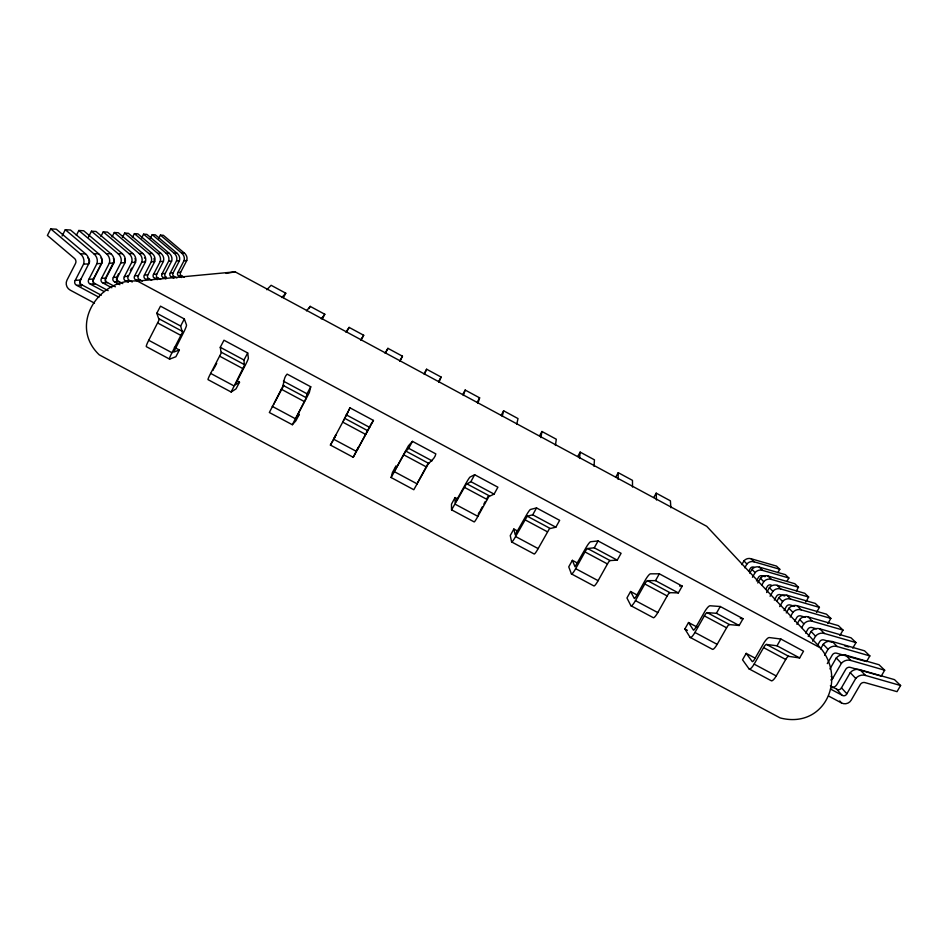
<?xml version="1.0" encoding="UTF-8"?>
<svg xmlns="http://www.w3.org/2000/svg" width="948" height="948" viewBox="0 0 948 948"><rect width="100%" height="100%" fill="white"/><g stroke="black" fill="none" stroke-linecap="round" stroke-linejoin="round"><path stroke-width="1.42" d="M618.084 479.273L618.238 472.673L632.482 480.363L632.506 487.047M391.121 477.531L405.365 451.841L408.707 448.321L412.475 441.365L435.831 453.891C434.741 459.733 428.899 461.498 426.79 466.523L413.814 489.737L391.121 477.531L392.413 472.542L395.991 465.954L394.866 470.421L408.422 445.797L412.475 441.365M292.339 424.716L305.931 398.551L306.998 393.787L310.731 386.772L287.126 374.116C282.777 378.453 284.649 384.556 281.331 389.225L269.351 412.51L292.339 424.716L295.823 420.888L299.367 414.24L296.214 417.641L309.309 392.638L310.731 386.772M594.017 466.286L594.443 459.839L580.152 452.113L577.782 456.403M239.524 382.21L235.104 384.947L245.579 364.648A9.895 0.735 -61.7 0 0 248.364 358.119L247.701 352.952L223.977 340.225L220.268 347.288L221.157 353.118L210.646 373.405A7.785 0.687 -61.6 0 0 208.122 379.698L231.146 392.01L236.005 388.893L239.524 382.21L237.024 380.871M579.56 458.476L580.152 452.113M247.701 352.952L243.98 360.003L244.335 365.537L231.146 392.01M555.409 445.453L556.298 439.232L541.948 431.494L539.59 435.796M540.905 437.621L541.948 431.494M516.731 424.313L518.011 418.578L503.637 410.804L501.279 415.117M502.179 416.468L503.637 410.804M477.899 403.362L479.617 397.84L465.184 390.055L462.837 394.38M463.299 395.482L465.184 390.055M344.325 419.146L330.39 445.133L334.845 437.49M343.449 420.651L349.966 407.83L373.441 420.426L353.201 457.327L358.32 447.207M438.936 382.34L441.093 377.043L426.624 369.234L424.277 373.571M348.828 410.401L349.966 407.83M424.289 374.436L426.624 369.234M348.248 411.693L347.75 412.688M358.297 447.432L357.029 450.158L358.19 448.049M273.747 404.405L274.363 403.184M98.936 297.234L76.847 285.395A3.306 3.223 48.4 0 1 75.224 280.395L83.59 264.101L88.709 263.923A9.326 9.089 50 0 0 85.593 253.863L56.323 229.203L50.742 228.883L47.4 235.436L74.086 258.093A4.266 4.159 49.8 0 1 75.342 263.828L66.988 280.122A7.477 7.276 48.2 0 0 70.223 290.135L94.456 303.111M62.082 236.016L65.305 229.712L70.496 230.008L98.687 253.78A8.994 8.769 50.3 0 1 101.685 263.485L93.71 278.973A3.14 3.057 48.8 0 0 95.25 283.736L108.155 290.645M76.361 235.353L78.85 230.483L83.685 230.767L110.88 253.709A8.674 8.461 50.5 0 1 113.748 263.07L106.058 278.025A3.034 2.951 49.1 0 0 107.527 282.623L115.36 286.817M88.46 237.083L91.47 231.205L95.985 231.466L122.245 253.637A8.378 8.177 50.8 0 1 125.018 262.691L117.564 277.136A2.927 2.856 49.4 0 0 118.986 281.58L122.766 283.606M100.938 236.419L103.261 231.881L107.491 232.118L132.874 253.566A8.105 7.916 51.1 0 1 135.552 262.323L128.335 276.306A2.832 2.761 49.7 0 0 129.698 280.608L132.258 281.983M101.27 295.219L82.049 284.933A3.259 3.176 48.5 0 1 80.462 279.992L88.982 263.378A4.112 4.005 50.1 0 0 88.555 258.555M104.173 291.546L90.415 284.175A3.188 3.105 48.7 0 1 88.851 279.34L96.921 263.651A9.113 8.888 50.2 0 0 93.888 253.803L65.305 229.712M112.042 236.905L114.305 232.509L118.263 232.734L142.84 253.507A7.845 7.667 51.4 0 1 145.423 261.992L138.42 275.536A2.737 2.678 50 0 0 139.747 279.696L142.354 281.094M122.47 237.356L124.662 233.089L128.383 233.303L152.19 253.448A7.608 7.442 51.6 0 1 154.69 261.672L147.9 274.802A2.654 2.595 50.2 0 0 149.18 278.842L151.704 280.205M111.852 287.765L103.024 283.025A3.069 2.998 49 0 1 101.531 278.368L109.328 263.224A8.793 8.568 50.4 0 0 106.413 253.732L78.85 230.483M132.4 237.521L134.403 233.646L137.898 233.848L160.994 253.389A7.383 7.228 51.9 0 1 163.423 261.375L156.811 274.114A2.583 2.524 50.5 0 0 158.055 278.037L160.65 279.423M119.886 284.696L114.779 281.959A2.963 2.891 49.3 0 1 113.345 277.456L120.882 262.821A8.485 8.283 50.7 0 0 118.073 253.661L91.47 231.205M117.22 276.378L118.547 273.806M213.027 370.372L213.513 369.436M141.631 237.936L143.575 234.168L146.881 234.357L169.289 253.341A7.169 7.015 52.2 0 1 171.635 261.091L165.213 273.474A2.5 2.453 50.8 0 0 166.421 277.278L163.34 277.563A2.536 2.477 50.7 0 1 162.12 273.711L168.614 261.198A7.24 7.098 52.1 0 0 166.232 253.353L143.575 234.168M128.359 282.35L125.764 280.964A2.868 2.797 49.6 0 1 124.378 276.615L131.689 262.454A8.212 8.011 51 0 0 128.975 253.59L103.261 231.881M130.362 270.607L131.642 268.118M150.329 238.315L152.225 234.666L155.342 234.843L177.122 253.294A6.968 6.826 52.5 0 1 179.397 260.83L173.152 272.858A2.429 2.382 51.1 0 0 174.325 276.567L176.909 277.954M138.562 281.378L136.05 280.027A2.773 2.714 49.8 0 1 134.711 275.821L141.797 262.11A7.94 7.762 51.3 0 0 139.178 253.531L114.305 232.509M158.565 238.683L160.402 235.128L163.352 235.294L184.528 253.246A6.778 6.636 52.7 0 1 186.744 260.582L180.653 272.277A2.37 2.323 51.3 0 0 181.791 275.88L184.303 277.243M149.18 278.842L145.708 279.15A2.69 2.631 50.1 0 1 144.416 275.074L151.289 261.79A7.703 7.525 51.5 0 0 148.753 253.472L124.662 233.089M157.273 279.672L154.785 278.333A2.607 2.548 50.4 0 1 153.529 274.363L160.212 261.482A7.466 7.3 51.8 0 0 157.759 253.412L134.403 233.646M399.843 361.247L402.45 356.187L387.933 348.343L385.149 353.32M173.875 278.155L171.41 276.828A2.465 2.406 51 0 1 170.225 273.083L176.541 260.925A7.039 6.897 52.4 0 0 174.242 253.306L152.225 234.666M181.578 277.503L179.042 276.129A2.394 2.346 51.2 0 1 177.892 272.491L184.031 260.664A6.849 6.707 52.6 0 0 181.803 253.258L160.402 235.128M179.385 350.025L175.878 356.732L169.645 359.126L146.502 346.755A7.809 1.007 -61.6 0 1 148.718 340.285L159.134 319.879L156.799 313.255L160.485 306.157L184.327 318.955L186.483 324.927A9.918 1.138 -61.7 0 1 183.995 331.646L173.685 352.099L179.385 350.025L174.361 347.335M169.645 359.126A7.797 0.889 -61.6 0 1 171.979 352.727L182.431 332.357L180.641 326.029L184.327 318.955M347.525 413.127L345.83 416.326M214.153 368.215L216.725 363.321M283.464 297.589L285.775 293.205L271.116 285.289L266.803 289.733M309.024 308.562L310.186 306.37L324.797 314.262L322.474 318.635M274.849 402.26L283.902 385.196M346.79 331.753L349.113 327.392L363.688 335.26L361.366 339.621M335.628 435.381L334.277 437.94L335.853 435.416M344.977 417.938L345.416 417.12M385.599 352.692L387.933 348.343M400.115 360.524L402.45 356.187M358.439 447.586L371 424.313M438.758 381.38L441.093 377.043M479.605 511.825L479.096 512.738M428.46 462.683L418.554 480.897M477.271 402.165L479.617 397.84M451.556 509.906L466.143 484.428L470.872 481.655L474.664 474.735L497.901 487.201L494.109 494.109L488.86 496.598L477.887 516.364A7.703 0.664 -61.9 0 1 474.095 521.874L451.521 509.811L451.485 504.135L455.064 497.57L457.659 498.956M480.304 510.534L482.437 506.659M483.847 504.075L485.269 501.492M486.691 498.909L488.101 496.325M555.836 527.207L549.425 528.711L538.156 548.596A7.679 0.972 -62 0 1 534.068 553.94L511.612 541.936A7.691 0.853 -61.9 0 0 515.594 536.521L527.23 516.21L532.729 514.823L555.836 527.207L559.652 520.334L536.532 507.927L530.524 509.455A9.776 1.102 -61.9 0 0 526.377 515.179L515.202 534.791L513.852 529.031L517.738 531.105M513.852 529.031L510.249 535.561L511.612 541.936M532.729 514.823L536.532 507.927M615.856 476.951L618.238 472.673M572.367 560.339L568.741 566.845L571.407 573.907L593.756 585.852A7.667 1.268 -62 0 0 598.129 580.674L607.467 563.965A4.396 0.735 -61.9 0 1 610.097 560.576L617.255 560.138L621.094 553.3L598.081 540.952L590.675 541.723A9.753 1.481 -61.9 0 0 586.243 547.269L575.009 566.726L572.367 560.339L577.51 563.1M571.407 573.907A7.667 1.161 -62 0 0 575.673 568.658L584.987 551.926A4.408 0.675 -61.9 0 1 587.57 548.513L594.266 547.814L617.255 560.138M594.266 547.814L598.081 540.952M653.812 497.427L656.194 493.161L670.402 500.828L670.864 507.749M630.586 591.505L626.948 597.975L630.906 605.713L653.148 617.598A7.643 1.564 -62.1 0 0 657.794 612.586L667.179 595.96A4.396 0.901 -61.9 0 1 669.952 592.666L678.365 592.903L682.216 586.089L659.334 573.813L650.529 573.824A9.729 1.86 -61.9 0 0 645.825 579.192L636.487 595.782A3.377 0.64 -62 0 1 634.224 598.33L630.586 591.505L636.985 594.929M630.906 605.713A7.655 1.458 -62 0 0 635.456 600.641L644.818 583.98A4.396 0.841 -61.9 0 1 647.543 580.65L655.483 580.638L678.365 592.903M655.483 580.638L659.334 573.813M688.532 622.516L693.32 629.946A3.365 0.77 -62.1 0 0 695.725 627.481L705.099 610.974A9.705 2.24 -62 0 1 710.088 605.772L720.255 606.507L743.031 618.724L739.156 625.502L729.51 624.59A4.385 1.078 -62 0 0 726.595 627.801L717.162 644.356A7.631 1.86 -62.1 0 1 712.244 649.19L690.12 637.364L684.883 628.962L688.532 622.516L697.455 627.28M690.12 637.364A7.631 1.742 -62.1 0 0 694.931 632.458L704.352 615.88A4.385 1.007 -62 0 1 707.22 612.633L716.404 613.297L739.156 625.502M741.822 564.641L743.943 560.908A6.553 6.387 -28.6 0 1 751.041 558.739L776.507 566.098L779.789 569.262L777.858 572.651M716.404 613.297L720.255 606.507M744.761 567.781L746.905 564.013A6.624 6.458 -28.5 0 1 754.075 561.82L779.789 569.262M748.719 571.229L750.152 568.717A2.986 2.915 -28.4 0 1 753.992 567.177M749.785 573.173L751.965 569.333A6.731 6.565 -28.4 0 1 759.265 567.105L785.406 574.666L788.878 578.007L786.887 581.48M752.439 577.273L755.094 572.616A6.802 6.624 -28.3 0 1 762.465 570.364L788.878 578.007M756.433 580.934L758.424 577.451A3.069 2.986 -28.2 0 1 762.37 575.874L765.178 576.668M757.736 582.973L760.438 578.244A6.92 6.743 -28.2 0 1 767.939 575.957L794.815 583.719L798.477 587.239L796.427 590.817M761.694 585.295L763.733 581.716A7.003 6.814 -28.1 0 1 771.317 579.394L798.477 587.239M765.806 589.064L767.169 586.682A3.152 3.069 -28.1 0 1 771.222 585.058M766.624 592.524L769.397 587.665A7.122 6.932 -28 0 1 777.111 585.307L804.757 593.294L808.644 597.027L805.824 601.933M770.084 596.245L772.893 591.339A7.205 7.003 -28 0 1 780.702 588.957L808.644 597.027M774.315 600.131L776.412 596.446A3.247 3.164 -27.9 0 1 780.595 594.775L784.802 595.96M746.195 653.373L742.533 659.796L749.039 668.861L771.056 680.628A7.608 2.145 -62.2 0 0 776.246 675.948L785.714 659.476A4.373 1.244 -62 0 1 788.783 656.36L799.65 657.936L803.537 651.193L780.879 639.035L769.349 637.554A9.681 2.607 -62 0 0 764.088 642.59L754.667 659.026A3.365 0.901 -62.1 0 1 752.12 661.408L746.195 653.373L755.07 658.125M776.744 601.388L778.889 597.643A7.335 7.134 -27.9 0 1 786.84 595.214L815.304 603.426L819.416 607.384L816.512 612.444M779.706 606.59L782.598 601.53A7.418 7.205 -27.8 0 1 790.632 599.089L819.416 607.384M784.055 610.583L786.224 606.791A3.342 3.247 -27.7 0 1 790.525 605.073L794.625 606.234M749.039 668.861A7.62 2.038 -62.2 0 0 754.122 664.121L763.578 647.614A4.373 1.185 -62 0 1 766.588 644.462L777.005 645.789L799.65 657.936M786.283 612.918L788.961 608.225A7.56 7.335 -27.7 0 1 797.161 605.736L826.478 614.185L830.851 618.392L827.853 623.594M790.182 617.101L792.907 612.372A7.655 7.418 -27.6 0 1 801.19 609.848L830.851 618.392M777.005 645.789L780.879 639.035M794.602 621.331L796.64 617.788A3.448 3.354 -27.5 0 1 801.072 616.01L805.302 617.207M796.901 624.317L799.674 619.482A7.797 7.56 -27.5 0 1 808.123 616.911L838.364 625.633L843.021 630.1L839.916 635.468M801.759 627.552L803.868 623.891A7.892 7.655 -27.5 0 1 812.424 621.295L843.021 630.1M805.61 633.134L807.708 629.472A3.567 3.448 -27.4 0 1 812.294 627.647L816.441 628.82M808.217 636.464L811.085 631.475A8.058 7.809 -27.3 0 1 819.807 628.82L851.031 637.814L855.985 642.59L852.785 648.124M812.649 641.215L815.553 636.179A8.153 7.892 -27.3 0 1 824.393 633.489L855.985 642.59M817.342 645.718L819.522 641.938A3.685 3.567 -27.2 0 1 824.25 640.054L832.403 642.365M820.541 648.989L823.255 644.273A8.331 8.058 -27.2 0 1 832.285 641.535L864.54 650.814L869.849 655.921L866.519 661.645M824.594 655.269L828.042 649.297A8.437 8.153 -27.1 0 1 837.179 646.524L869.849 655.921M827.308 663.6L832.131 655.258A3.804 3.674 -27 0 1 837.025 653.302L865.121 661.242M829.938 668.944L836.278 657.971A8.627 8.331 -27 0 1 845.628 655.139L878.997 664.726L884.685 670.2L881.237 676.114L850.712 667.499A3.946 3.804 -26.9 0 0 845.64 669.513L837.06 684.314A6.909 6.672 -25.8 0 1 832.024 687.75M830.804 679.989A3.057 2.951 -25.9 0 0 832.83 678.175L841.409 663.351A8.733 8.437 -26.9 0 1 850.877 660.483L884.685 670.2M830.365 685.807L836.681 689.184A3.128 3.01 -25.8 0 0 841.469 687.798L850.249 672.653A8.935 8.615 -26.8 0 1 859.931 669.715L894.497 679.645L900.6 685.523L897.021 691.649L865.394 682.726A4.088 3.934 -26.7 0 0 860.132 684.812L851.233 700.134A7.157 6.909 -25.6 0 1 841.516 702.954L828.516 695.998M830.484 689.03L841.99 695.192A3.164 3.057 -25.8 0 0 846.848 693.782L855.748 678.436A9.053 8.733 -26.8 0 1 865.571 675.462L900.6 685.523M418.329 481.3L417.57 482.496M478.859 513.164L478.207 514.195M371.118 424.111L373.441 420.426M360.619 340.083L363.688 335.26M367.634 430.665L344.669 418.305M345.89 332.132L349.113 327.392M321.277 318.86L324.797 314.262M306.5 310.873L310.186 306.37M281.817 297.553L285.775 293.205M428.674 463.382L405.851 451.106M474.664 474.735L470.078 477.034A9.8 0.711 -61.8 0 0 466.215 482.923L455.182 502.689L455.064 497.57M226.11 273.391L235.151 271.839L706.722 526.306L820.541 647.946C847.062 680.143 823.729 729.19 780.168 717.932L99.267 354.848C68.138 325.306 98.639 278.06 137.424 281.07L235.151 271.839M466.677 483.753L489.488 495.934M76.847 285.395L82.049 284.933M90.415 284.175L95.25 283.736M103.024 283.025L107.527 282.623M114.779 281.959L118.986 281.58M125.764 280.964L129.698 280.608M136.05 280.027L139.747 279.696M154.785 278.333L158.055 278.037M171.41 276.828L174.325 276.567M179.042 276.129L181.791 275.88M75.224 280.395L80.462 279.992M88.851 279.34L93.71 278.973M101.531 278.368L106.058 278.025M113.345 277.456L117.564 277.136M124.378 276.615L128.335 276.306M134.711 275.821L138.42 275.536M144.416 275.074L147.9 274.802M153.529 274.363L156.811 274.114M162.12 273.711L165.213 273.474M170.225 273.083L173.152 272.858M177.892 272.491L180.653 272.277M96.921 263.651L101.685 263.485M109.328 263.224L113.748 263.07M120.882 262.821L125.018 262.691M131.689 262.454L135.552 262.323M141.797 262.11L145.423 261.992M151.289 261.79L154.69 261.672M160.212 261.482L163.423 261.375M168.614 261.198L171.635 261.091M176.541 260.925L179.397 260.83M184.031 260.664L186.744 260.582M50.742 228.883L80.426 253.898L85.593 253.863M93.888 253.803L98.687 253.78M106.413 253.732L110.88 253.709M118.073 253.661L122.245 253.637M128.975 253.59L132.874 253.566M139.178 253.531L142.84 253.507M148.753 253.472L152.19 253.448M157.759 253.412L160.994 253.389M166.232 253.353L169.289 253.341M174.242 253.306L177.122 253.294M181.803 253.258L184.528 253.246M679.55 586.018L682.216 586.089M740.352 618.463L743.031 618.724M844.632 645.825L848.709 646.974M156.799 313.255L180.641 326.029M220.268 347.288L243.98 360.003M283.405 381.132L306.998 393.787M346.221 414.821L369.684 427.406M408.707 448.321L432.063 460.846M470.872 481.655L494.109 494.109M159.252 318.931L182.62 331.492M221.394 352.277L244.608 364.719M283.179 385.398L306.275 397.733M527.301 516.198L549.947 528.332M587.57 548.513L610.097 560.576M647.543 580.65L669.952 592.666M707.22 612.633L729.51 624.59M766.588 644.462L788.783 656.36M157.712 322.995L180.997 335.462M219.687 356.199L242.842 368.606M281.331 389.225L304.379 401.573M342.678 422.097L365.608 434.374M403.718 454.803L426.517 467.02M464.437 487.343L487.142 499.501M524.872 519.717L547.446 531.816M584.987 551.926L607.467 563.965M644.818 583.98L667.179 595.96M704.352 615.88L726.595 627.801M763.578 647.614L785.714 659.476M148.718 340.285L171.979 352.727M210.646 373.405L233.777 385.789M272.242 406.36L295.266 418.672M333.542 439.149L356.448 451.402M394.534 471.772L417.321 483.966M455.206 504.229L477.887 516.364M515.594 536.521L538.156 548.596M575.673 568.658L598.129 580.674M635.456 600.641L657.794 612.586M694.931 632.458L717.162 644.356M754.122 664.121L776.246 675.948M684.883 628.962L687.43 630.325M330.425 445.074L353.225 457.268M163.34 277.563L165.888 278.925M137.424 281.07L820.541 647.946M751.041 558.739L754.075 561.82M759.265 567.105L762.465 570.364M767.939 575.957L771.317 579.394M777.111 585.307L780.702 588.957M786.84 595.214L790.632 599.089M797.161 605.736L801.19 609.848M808.123 616.911L812.424 621.295M819.807 628.82L824.393 633.489M832.285 641.535L837.179 646.524M845.628 655.139L850.877 660.483M859.931 669.715L865.571 675.462M743.943 560.908L746.905 564.013M751.965 569.333L755.094 572.616M760.438 578.244L763.733 581.716M769.397 587.665L772.893 591.339M778.889 597.643L782.598 601.53M788.961 608.225L792.907 612.372M799.674 619.482L803.868 623.891M811.085 631.475L815.553 636.179M823.255 644.273L828.042 649.297M836.278 657.971L841.409 663.351M850.249 672.653L855.748 678.436M831.159 676.315L832.83 678.175M841.469 687.798L846.848 693.782M836.681 689.184L841.99 695.192M839.75 700.928L841.516 702.954M656.194 493.161L656.49 499.999M81.291 286.201A7.205 7.015 48.5 0 1 80.841 285.384M80.497 284.507A7.205 7.015 48.5 0 1 80.912 279.079M80.426 253.898A9.468 9.219 49.9 0 1 83.59 264.101M87.773 257.856A4.112 4.005 50.1 0 1 88.188 258.176M124.662 258.65A3.709 3.614 50.9 0 1 124.733 261.814M116.628 280.442A6.482 6.34 49.4 0 1 116.663 277.942M127.459 276.33A6.28 6.138 49.7 0 1 127.779 275.584M135.007 258.425A3.579 3.508 51.2 0 1 135.078 261.494M153.991 258.413A3.365 3.294 51.7 0 1 154.038 260.499M144.487 257.832A3.472 3.401 51.5 0 1 144.712 258.212M144.771 261.186A3.472 3.401 51.5 0 1 144.57 261.565M113.381 258.472A3.828 3.733 50.6 0 1 113.476 262.584L105.939 277.219A6.707 6.553 49.1 0 0 105.323 281.426M100.903 257.951A3.97 3.863 50.4 0 1 101.803 259.148M102.005 259.61A3.97 3.863 50.4 0 1 101.661 262.963L93.864 278.12A6.944 6.778 48.8 0 0 93.236 282.468M93.793 284.187A6.944 6.778 48.8 0 1 93.461 283.345"/></g></svg>
